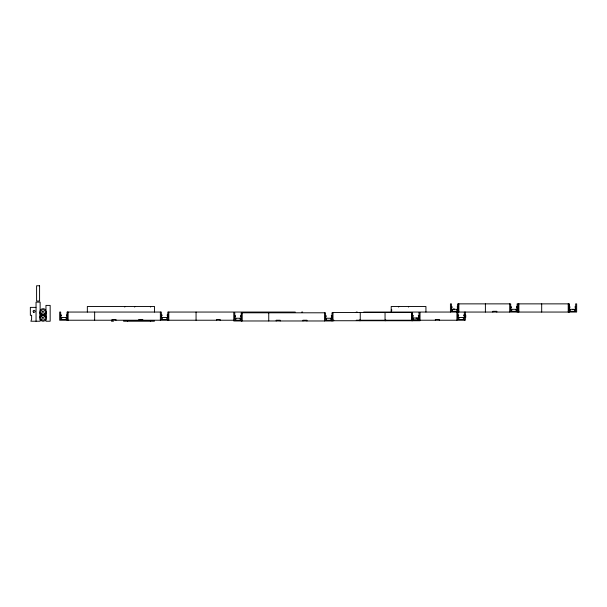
<?xml version="1.0" encoding="UTF-8"?>
<svg xmlns="http://www.w3.org/2000/svg" width="607" height="607" viewBox="0 0 607 607"><rect width="100%" height="100%" fill="white"/><g stroke="black" fill="none" stroke-linecap="round" stroke-linejoin="round"><path stroke-width="0.91" d="M60.677 316.513L61.421 315.519L61.421 315.025L60.677 315.025M161.348 316.513L162.092 315.519L162.092 315.025L161.348 315.025M234.78 317.256L235.524 316.262L235.524 315.769L234.78 315.769M325.534 317.256L326.278 316.262L326.278 315.769L325.534 315.769M412.57 317.006L413.314 316.019L413.314 315.519L412.57 315.519M451.426 308.333L452.169 307.339L452.169 306.839L451.426 306.839M457.921 316.513L458.664 315.519L458.664 315.025L457.921 315.025M510.692 308.333L511.435 307.339L511.435 306.839L510.692 306.839M569.214 308.333L569.958 307.339L569.958 306.839L569.214 306.839M457.875 306.839L457.132 306.839L457.875 308.333M517.141 306.839L516.39 306.839L517.141 308.333M575.656 306.839L574.912 306.839L575.656 308.333M35.927 307.385L30.35 307.385L30.35 315.321L31.617 315.321L31.617 319.343L30.874 321.224L40.13 321.232L40.13 319.411M453.406 309.001L454.4 309.001M451.426 309.32L457.875 309.32M510.692 309.32L517.141 309.32M569.214 309.32L575.656 309.32M572.682 309.494L573.676 309.494M391.212 310.063L391.963 310.063M457.875 311.308L451.426 311.308L451.426 303.864L450.432 303.864L450.432 312.051M517.141 311.308L510.692 311.308L510.692 303.864L457.875 303.864L457.921 319.487L464.363 319.487M569.214 311.308L575.656 311.308L575.656 303.864L576.65 303.864L576.65 312.051L363.692 312.051M295.252 312.051L167.798 312.051L167.798 320.23M301.702 312.051L302.688 312.051M356.248 312.051L357.242 312.051M332.977 312.795L331.983 312.795L331.983 320.974M67.119 315.025L66.375 315.025L67.119 316.513M167.798 315.025L167.054 315.025L167.798 316.513M464.363 315.025L463.619 315.025L464.363 316.513M419.02 315.519L418.276 315.519L419.02 317.006M241.229 315.769L240.486 315.769L241.229 317.256M331.983 315.769L331.24 315.769L331.983 317.256M60.677 317.507L67.119 317.507M161.348 317.507L167.798 317.507M457.921 317.507L464.363 317.507M412.57 318L419.02 318M416.045 318.174L417.032 318.174M234.78 318.25L241.229 318.25M325.534 318.25L331.983 318.25M67.119 319.487L60.677 319.487L60.677 312.051L59.683 312.051L59.683 320.23L233.778 320.23M167.798 319.487L161.348 319.487L161.348 312.051L67.119 312.051L67.119 320.23M412.57 319.988L419.02 319.988L419.02 312.544L420.014 312.544L420.014 320.731L332.977 320.731M241.229 320.23L234.78 320.23L234.78 312.795L233.786 312.795L233.786 320.974L332.977 320.974L332.977 312.544L412.57 312.544L412.57 320.731M331.983 320.23L325.534 320.23L325.534 312.795L241.229 312.795L241.229 320.974M356.248 320.23L465.357 320.23L465.357 312.051M111.476 321.224L113.456 321.224M574.67 309.32L574.67 311.308M570.201 309.32L570.201 311.308M569.214 312.051L569.214 303.864L517.141 303.864L517.141 312.051M568.964 303.864L568.964 312.051M568.22 303.864L568.22 312.051M541.687 303.864L541.687 312.051M518.871 303.864L518.871 312.051M518.128 303.864L518.128 312.051M516.147 309.32L516.147 311.308M511.686 309.32L511.686 311.308M509.698 303.864L509.698 312.051M496.807 312.051L496.807 311.308L492.838 311.308L492.838 312.051M485.395 303.864L485.395 312.051M465.728 315.079L465.728 317.453M464.363 312.051L464.363 320.23M463.376 317.507L463.376 319.487M458.907 317.507L458.907 319.487M458.862 303.864L458.862 312.051M458.118 303.864L458.118 312.051M456.881 309.32L456.881 311.308M456.927 312.051L456.927 320.23M452.42 309.32L452.42 311.308M439.324 320.23L439.324 319.487L435.356 319.487L435.356 320.23M425.932 312.051L425.932 306.497L391.212 306.497L391.212 312.051M418.026 318L418.026 319.988M413.564 318L413.564 319.988M412.328 312.544L412.328 320.731M411.576 312.544L411.576 320.731M408.572 306.497L408.572 307.089M398.655 306.497L398.655 307.089M385.794 319.988L385.794 320.731M385.05 312.544L385.05 320.731M360.247 312.544L360.247 320.731M359.503 319.988L359.503 320.731M333.721 319.988L333.721 320.731M330.99 318.25L330.99 320.23M326.528 318.25L326.528 320.23M324.54 312.795L324.54 320.974M306.937 320.974L306.937 320.23L302.969 320.23L302.969 320.974M280.153 320.974L280.153 320.23L276.193 320.23L276.193 320.974M268.749 312.795L268.749 320.974M242.216 312.795L242.216 320.974M241.472 312.795L241.472 320.974M240.235 318.25L240.235 320.23M235.774 318.25L235.774 320.23M220.121 320.23L220.121 319.487L216.646 319.487L216.646 320.23M196.061 312.051L196.061 320.23M168.792 312.051L168.792 320.23M166.804 317.507L166.804 319.487M162.342 317.507L162.342 319.487M160.354 312.051L160.354 320.23M154.542 312.051L154.542 306.497L87.347 306.497L87.347 312.051M150.574 306.497L150.574 307.089M150.399 320.481L150.399 321.224M142.751 320.23L142.751 319.487L138.783 319.487L138.783 320.23M134.708 306.497L134.708 307.089M127.584 320.481L127.584 321.224M124.784 306.497L124.784 307.089M115.967 320.23L115.967 319.487L112.007 319.487L112.007 320.23M94.646 312.051L94.646 320.23M68.113 312.051L68.113 320.23M67.369 312.051L67.369 320.23M66.133 317.507L66.133 319.487M61.664 317.507L61.664 319.487M45.957 310.056L45.957 305.404L50.161 305.404L50.161 321.224L45.957 321.224L45.957 319.365M40.13 310.321L40.13 302.134L36.048 302.134L36.048 321.232M42.551 311.778C43.067 313.902 44.265 310.427 42.551 311.778M42.551 317.78C43.067 319.904 44.265 316.429 42.551 317.78M41.777 314.957L39.812 317.931L39.812 311.99L41.777 314.957M46.337 311.945L44.349 314.957L46.337 317.947L46.337 311.945M39.584 285.768L36.595 285.768L36.595 301.042L39.584 301.042L39.584 285.768M154.368 320.481L123.616 320.481L123.616 321.224L154.368 321.224L154.368 320.481M41.01 320.504A3.27 3.27 0 0 0 46.299 318.463A3.27 3.27 0 0 0 41.883 314.904A3.27 3.27 0 0 0 41.01 320.504M41.01 314.502A3.27 3.27 0 0 0 46.299 312.461A3.27 3.27 0 0 0 41.883 308.902A3.27 3.27 0 0 0 41.01 314.502M41.8 319.737A2.185 2.185 0 0 0 45.237 318.167A2.185 2.185 0 0 0 42.156 315.974A2.185 2.185 0 0 0 41.8 319.737M41.8 313.736A2.185 2.185 0 0 0 45.237 312.165A2.185 2.185 0 0 0 42.156 309.972A2.185 2.185 0 0 0 41.8 313.736M33.431 312.112A0.994 0.994 0 0 0 35.047 311.535A0.994 0.994 0 0 0 33.734 310.42A0.994 0.994 0 0 0 33.431 312.112"/></g></svg>
